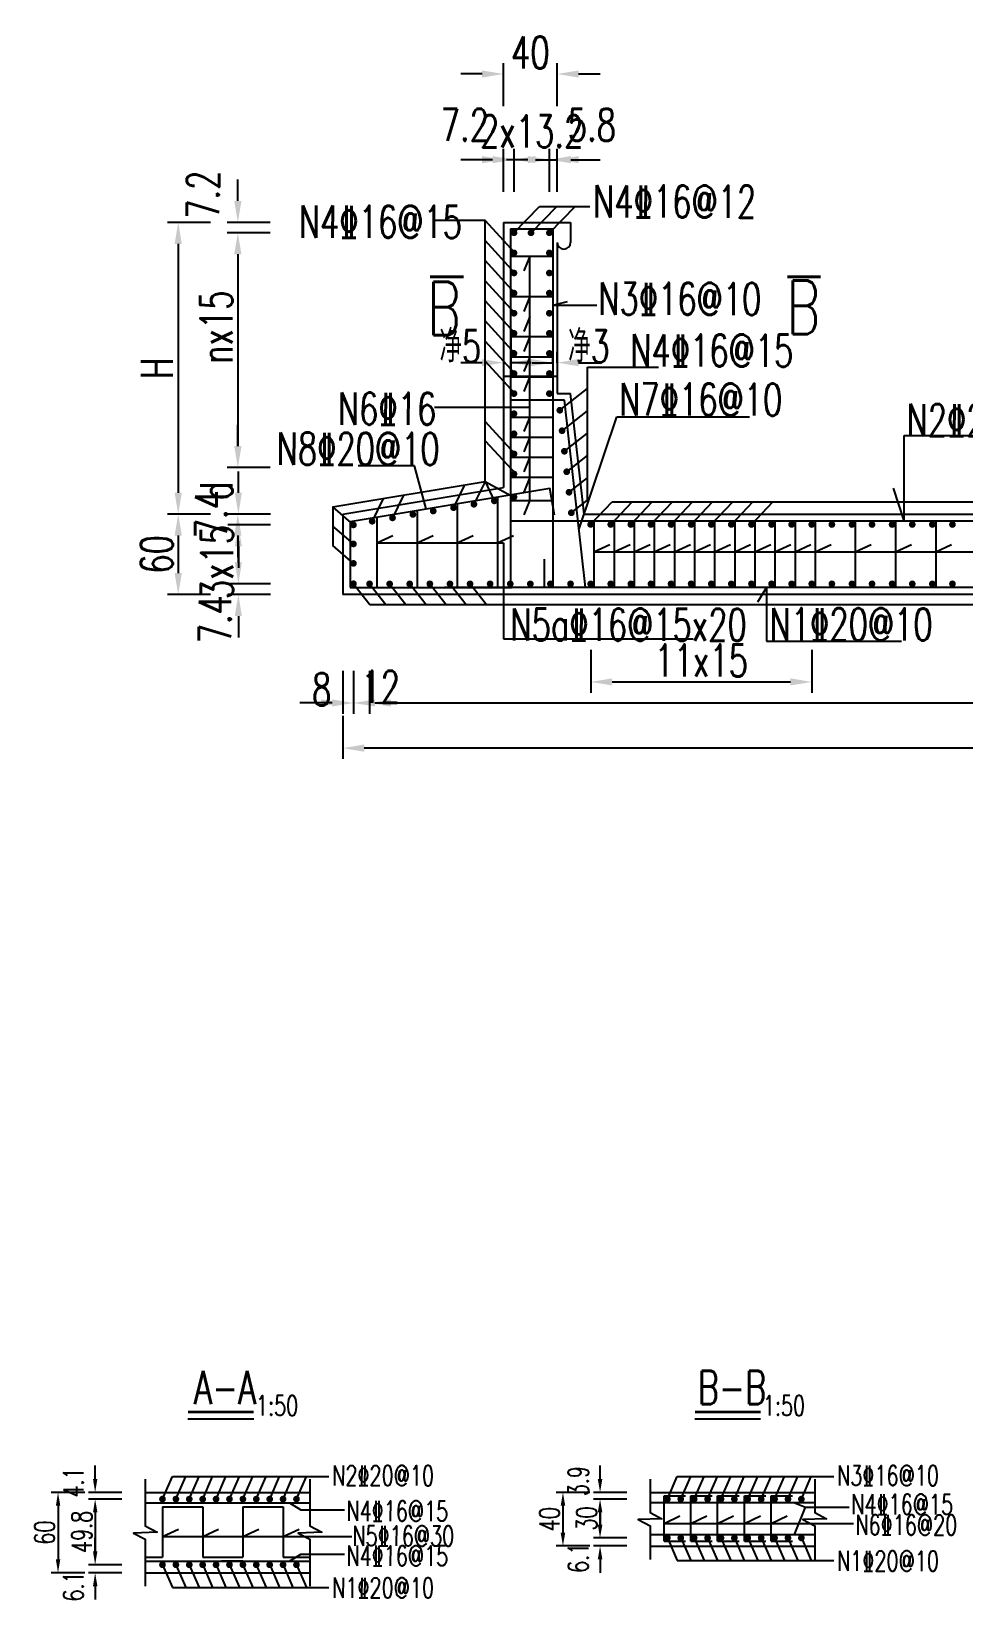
# Model space of a CAD drawing. Header units: millimetres. Extents: x -24222 to 32035, y -74604 to 14337.
# Drawn here: x -284 to 410, y -5755 to -4580 of the extents above; entities that cross this region are included whole.
import ezdxf
from ezdxf.enums import TextEntityAlignment as Align

# ---------------------------------------------------------------- set-up
doc = ezdxf.new("R2010")
doc.units = ezdxf.units.MM
doc.header["$LTSCALE"] = 0.25
doc.header["$MEASUREMENT"] = 0
for name, color, linetype in [('文字', 7, 'Continuous'), ('标注', 7, 'Continuous'), ('次轮廓线', 7, 'Continuous'), ('钢筋', 1, 'Continuous')]:
    doc.layers.add(name, color=color, linetype=linetype)
doc.styles.get("Standard").update_dxf_attribs({"font": 'simplex1.shx', "width": 0.7, "bigfont": 'hztxt.shx'})
doc.dimstyles.new('50', dxfattribs={"dimscale": 5, "dimtxt": 3, "dimasz": 2, "dimexe": 1, "dimexo": 1, "dimgap": 0.5, "dimtad": 1, "dimdec": 1, "dimdsep": 46, "dimtxsty": 'Standard', "dimcen": 0.5, "dimadec": 0, "dimazin": 0, "dimtfac": 1, "dimtdec": 1, "dimtofl": 0, "dimtmove": 2, "dimatfit": 3, "dimfxl": 0, "dimtolj": 1, "dimtzin": 0, "dimarcsym": 0})
doc.dimstyles.new('80', dxfattribs={"dimscale": 8, "dimtxt": 3, "dimasz": 2, "dimexe": 1, "dimexo": 1, "dimgap": 0.5, "dimtad": 1, "dimdec": 1, "dimdsep": 46, "dimtxsty": 'Standard', "dimcen": 0.5, "dimadec": 0, "dimazin": 0, "dimtfac": 1, "dimtdec": 1, "dimtofl": 0, "dimtmove": 2, "dimatfit": 3, "dimfxl": 0, "dimtolj": 1, "dimtzin": 0, "dimarcsym": 0})

# ---------------------------------------------------------------- blocks, each defined once
blk = doc.blocks.new('点筋')
at = {"layer": '钢筋', "const_width": 2.5}
blk.add_lwpolyline([(-1.25, 0, 1), (1.25, 0, 1)], format="xyb", close=True, dxfattribs=at)
blk = doc.blocks.new('*D193')
at = {"layer": 'Defpoints', "color": 0}
for p in [(-199.5, -5670.1), (-236.9, -5675.1), (-186.6, -5675.1)]:
    blk.add_point(p, dxfattribs=at)
at = {"layer": '标注', "color": 0, "lineweight": -2}
for p, q in [((-236.9, -5660.1), (-236.9, -5650.1)), ((-216.9, -5670.1), (-241.9, -5670.1)), ((-216.9, -5675.1), (-241.9, -5675.1)), ((-236.9, -5685.1), (-236.9, -5695.1))]:
    blk.add_line(p, q, dxfattribs=at)
at = {"layer": '标注', "color": 0}
for points in [[(-238.5, -5660.1), (-235.2, -5660.1), (-236.9, -5670.1)], [(-238.5, -5685.1), (-235.2, -5685.1), (-236.9, -5675.1)]]:
    blk.add_solid(points, dxfattribs=at)
at = {"layer": '标注', "color": 0, "insert": (-253.1, -5662.6), "char_height": 15, "attachment_point": 5, "rotation": 90}
blk.add_mtext('\\A1;4.1', dxfattribs=at)
blk = doc.blocks.new('*D194')
at = {"layer": 'Defpoints', "color": 0}
for p in [(-186.6, -5675.1), (-236.9, -5724.1), (-186.6, -5724.1)]:
    blk.add_point(p, dxfattribs=at)
at = {"layer": '标注', "color": 0, "lineweight": -2}
for p, q in [((-216.9, -5675.1), (-241.9, -5675.1)), ((-236.9, -5685.1), (-236.9, -5714.1)), ((-216.9, -5724.1), (-241.9, -5724.1))]:
    blk.add_line(p, q, dxfattribs=at)
at = {"layer": '标注', "color": 0}
for points in [[(-238.5, -5685.1), (-235.2, -5685.1), (-236.9, -5675.1)], [(-238.5, -5714.1), (-235.2, -5714.1), (-236.9, -5724.1)]]:
    blk.add_solid(points, dxfattribs=at)
at = {"layer": '标注', "color": 0, "insert": (-246.9, -5699.6), "char_height": 15, "attachment_point": 5, "rotation": 90}
blk.add_mtext('\\A1;49.8', dxfattribs=at)
blk = doc.blocks.new('*D195')
at = {"layer": 'Defpoints', "color": 0}
for p in [(-236.9, -5730.1), (-186.6, -5724.1), (-186.6, -5730.1)]:
    blk.add_point(p, dxfattribs=at)
at = {"layer": '标注', "color": 0, "lineweight": -2}
for p, q in [((-236.9, -5714.1), (-236.9, -5704.1)), ((-216.9, -5724.1), (-241.9, -5724.1)), ((-216.9, -5730.1), (-241.9, -5730.1)), ((-236.9, -5740.1), (-236.9, -5750.1))]:
    blk.add_line(p, q, dxfattribs=at)
at = {"layer": '标注', "color": 0}
for points in [[(-238.5, -5714.1), (-235.2, -5714.1), (-236.9, -5724.1)], [(-238.5, -5740.1), (-235.2, -5740.1), (-236.9, -5730.1)]]:
    blk.add_solid(points, dxfattribs=at)
at = {"layer": '标注', "color": 0, "insert": (-253.1, -5740.3), "char_height": 15, "attachment_point": 5, "rotation": 90}
blk.add_mtext('\\A1;6.1', dxfattribs=at)
blk = doc.blocks.new('*D196')
at = {"layer": 'Defpoints', "color": 0}
for p in [(-199.5, -5670.1), (-264.6, -5730.1), (-199.5, -5730.1)]:
    blk.add_point(p, dxfattribs=at)
at = {"layer": '标注', "color": 0, "lineweight": -2}
for p, q in [((-244.6, -5670.1), (-269.6, -5670.1)), ((-264.6, -5680.1), (-264.6, -5720.1)), ((-244.6, -5730.1), (-269.6, -5730.1))]:
    blk.add_line(p, q, dxfattribs=at)
at = {"layer": '标注', "color": 0}
for points in [[(-266.2, -5680.1), (-262.9, -5680.1), (-264.6, -5670.1)], [(-266.2, -5720.1), (-262.9, -5720.1), (-264.6, -5730.1)]]:
    blk.add_solid(points, dxfattribs=at)
at = {"layer": '标注', "color": 0, "insert": (-274.6, -5700.1), "char_height": 15, "attachment_point": 5, "rotation": 90}
blk.add_mtext('\\A1;60', dxfattribs=at)
blk = doc.blocks.new('*D197')
at = {"layer": 'Defpoints', "color": 0}
for p in [(177.3, -5670.1), (139.9, -5675.1), (190.1, -5675.1)]:
    blk.add_point(p, dxfattribs=at)
at = {"layer": '标注', "color": 0, "lineweight": -2}
for p, q in [((139.9, -5660.1), (139.9, -5650.1)), ((159.9, -5670.1), (134.9, -5670.1)), ((159.9, -5675.1), (134.9, -5675.1)), ((139.9, -5685.1), (139.9, -5695.1))]:
    blk.add_line(p, q, dxfattribs=at)
at = {"layer": '标注', "color": 0}
for points in [[(138.2, -5660.1), (141.6, -5660.1), (139.9, -5670.1)], [(138.2, -5685.1), (141.6, -5685.1), (139.9, -5675.1)]]:
    blk.add_solid(points, dxfattribs=at)
at = {"layer": '标注', "color": 0, "insert": (123.7, -5661.7), "char_height": 15, "attachment_point": 5, "rotation": 90}
blk.add_mtext('\\A1;3.9', dxfattribs=at)
blk = doc.blocks.new('*D198')
at = {"layer": 'Defpoints', "color": 0}
for p in [(190.1, -5675.1), (139.9, -5704.1), (190.1, -5704.1)]:
    blk.add_point(p, dxfattribs=at)
at = {"layer": '标注', "color": 0, "lineweight": -2}
for p, q in [((159.9, -5675.1), (134.9, -5675.1)), ((139.9, -5685.1), (139.9, -5694.1)), ((159.9, -5704.1), (134.9, -5704.1))]:
    blk.add_line(p, q, dxfattribs=at)
at = {"layer": '标注', "color": 0}
for points in [[(138.2, -5685.1), (141.6, -5685.1), (139.9, -5675.1)], [(138.2, -5694.1), (141.6, -5694.1), (139.9, -5704.1)]]:
    blk.add_solid(points, dxfattribs=at)
at = {"layer": '标注', "color": 0, "insert": (129.9, -5689.6), "char_height": 15, "attachment_point": 5, "rotation": 90}
blk.add_mtext('\\A1;30', dxfattribs=at)
blk = doc.blocks.new('*D199')
at = {"layer": 'Defpoints', "color": 0}
for p in [(190.1, -5704.1), (139.9, -5710.1), (190.1, -5710.1)]:
    blk.add_point(p, dxfattribs=at)
at = {"layer": '标注', "color": 0, "lineweight": -2}
for p, q in [((139.9, -5694.1), (139.9, -5684.1)), ((159.9, -5704.1), (134.9, -5704.1)), ((159.9, -5710.1), (134.9, -5710.1)), ((139.9, -5720.1), (139.9, -5730.1))]:
    blk.add_line(p, q, dxfattribs=at)
at = {"layer": '标注', "color": 0}
for points in [[(138.2, -5694.1), (141.6, -5694.1), (139.9, -5704.1)], [(138.2, -5720.1), (141.6, -5720.1), (139.9, -5710.1)]]:
    blk.add_solid(points, dxfattribs=at)
at = {"layer": '标注', "color": 0, "insert": (123.7, -5718.9), "char_height": 15, "attachment_point": 5, "rotation": 90}
blk.add_mtext('\\A1;6.1', dxfattribs=at)
blk = doc.blocks.new('*D200')
at = {"layer": 'Defpoints', "color": 0}
for p in [(177.3, -5670.1), (112.2, -5710.1), (177.3, -5710.1)]:
    blk.add_point(p, dxfattribs=at)
at = {"layer": '标注', "color": 0, "lineweight": -2}
for p, q in [((132.2, -5670.1), (107.2, -5670.1)), ((112.2, -5680.1), (112.2, -5700.1)), ((132.2, -5710.1), (107.2, -5710.1))]:
    blk.add_line(p, q, dxfattribs=at)
at = {"layer": '标注', "color": 0}
for points in [[(110.5, -5680.1), (113.9, -5680.1), (112.2, -5670.1)], [(110.5, -5700.1), (113.9, -5700.1), (112.2, -5710.1)]]:
    blk.add_solid(points, dxfattribs=at)
at = {"layer": '标注', "color": 0, "insert": (102.2, -5690.1), "char_height": 15, "attachment_point": 5, "rotation": 90}
blk.add_mtext('\\A1;40', dxfattribs=at)
blk = doc.blocks.new('*D201')
at = {"layer": 'Defpoints', "color": 0}
for p in [(-32.1, -4992), (1482.9, -4992), (1482.9, -5080.9)]:
    blk.add_point(p, dxfattribs=at)
at = {"layer": '标注', "color": 0, "lineweight": -2}
for p, q in [((-32.1, -5056.9), (-32.1, -5088.9)), ((1482.9, -5056.9), (1482.9, -5088.9)), ((-16.1, -5080.9), (1466.9, -5080.9))]:
    blk.add_line(p, q, dxfattribs=at)
at = {"layer": '标注', "color": 0}
for points in [[(-16.1, -5078.2), (-16.1, -5083.5), (-32.1, -5080.9)], [(1466.9, -5078.2), (1466.9, -5083.5), (1482.9, -5080.9)]]:
    blk.add_solid(points, dxfattribs=at)
at = {"layer": '标注', "color": 0, "insert": (725.4, -5064.9), "char_height": 24, "attachment_point": 5}
blk.add_mtext('\\A1;101x15', dxfattribs=at)
blk = doc.blocks.new('*D202')
at = {"layer": 'Defpoints', "color": 0}
for p in [(-52.1, -4940), (-130, -4948), (-44.1, -4948)]:
    blk.add_point(p, dxfattribs=at)
at = {"layer": '标注', "color": 0, "lineweight": -2}
for p, q in [((-130, -4924), (-130, -4908)), ((-106, -4940), (-138, -4940)), ((-106, -4948), (-138, -4948)), ((-130, -4964), (-130, -4980))]:
    blk.add_line(p, q, dxfattribs=at)
at = {"layer": '标注', "color": 0}
for points in [[(-132.7, -4924), (-127.4, -4924), (-130, -4940)], [(-132.7, -4964), (-127.4, -4964), (-130, -4948)]]:
    blk.add_solid(points, dxfattribs=at)
at = {"layer": '标注', "color": 0, "insert": (-150.3, -4940), "char_height": 24, "attachment_point": 5, "rotation": 90}
blk.add_mtext('\\A1;7.4', dxfattribs=at)
blk = doc.blocks.new('*D203')
at = {"layer": 'Defpoints', "color": 0}
for p in [(-44.1, -4992), (-130, -5000), (-44.1, -5000)]:
    blk.add_point(p, dxfattribs=at)
at = {"layer": '标注', "color": 0, "lineweight": -2}
for p, q in [((-130, -4976), (-130, -4960)), ((-106, -4992), (-138, -4992)), ((-106, -5000), (-138, -5000)), ((-130, -5016), (-130, -5032))]:
    blk.add_line(p, q, dxfattribs=at)
at = {"layer": '标注', "color": 0}
for points in [[(-132.7, -4976), (-127.4, -4976), (-130, -4992)], [(-132.7, -5016), (-127.4, -5016), (-130, -5000)]]:
    blk.add_solid(points, dxfattribs=at)
at = {"layer": '标注', "color": 0, "insert": (-147.5, -5018.4), "char_height": 24, "attachment_point": 5, "rotation": 90}
blk.add_mtext('\\A1;7.4', dxfattribs=at)
blk = doc.blocks.new('*D204')
at = {"layer": 'Defpoints', "color": 0}
for p in [(-52.1, -4940), (-174.9, -5000), (-52.1, -5000)]:
    blk.add_point(p, dxfattribs=at)
at = {"layer": '标注', "color": 0, "lineweight": -2}
for p, q in [((-150.9, -4940), (-182.9, -4940)), ((-174.9, -4956), (-174.9, -4984)), ((-150.9, -5000), (-182.9, -5000))]:
    blk.add_line(p, q, dxfattribs=at)
at = {"layer": '标注', "color": 0}
for points in [[(-177.6, -4956), (-172.2, -4956), (-174.9, -4940)], [(-177.6, -4984), (-172.2, -4984), (-174.9, -5000)]]:
    blk.add_solid(points, dxfattribs=at)
at = {"layer": '标注', "color": 0, "insert": (-190.9, -4970), "char_height": 24, "attachment_point": 5, "rotation": 90}
blk.add_mtext('\\A1;60', dxfattribs=at)
blk = doc.blocks.new('*D205')
at = {"layer": 'Defpoints', "color": 0}
for p in [(-52.1, -4992), (-44.1, -4992), (-52.1, -5080.9)]:
    blk.add_point(p, dxfattribs=at)
at = {"layer": '标注', "color": 0, "lineweight": -2}
for p, q in [((-52.1, -5056.9), (-52.1, -5088.9)), ((-44.1, -5056.9), (-44.1, -5088.9)), ((-68.1, -5080.9), (-84.1, -5080.9)), ((-28.1, -5080.9), (-12.1, -5080.9))]:
    blk.add_line(p, q, dxfattribs=at)
at = {"layer": '标注', "color": 0}
for points in [[(-68.1, -5078.2), (-68.1, -5083.5), (-52.1, -5080.9)], [(-28.1, -5078.2), (-28.1, -5083.5), (-44.1, -5080.9)]]:
    blk.add_solid(points, dxfattribs=at)
at = {"layer": '标注', "color": 0, "insert": (-67.8, -5070.7), "char_height": 24, "attachment_point": 5}
blk.add_mtext('\\A1;8', dxfattribs=at)
blk = doc.blocks.new('*D206')
at = {"layer": 'Defpoints', "color": 0}
for p in [(-44.1, -4992), (-32.1, -4992), (-32.1, -5080.9)]:
    blk.add_point(p, dxfattribs=at)
at = {"layer": '标注', "color": 0, "lineweight": -2}
for p, q in [((-44.1, -5056.9), (-44.1, -5088.9)), ((-32.1, -5056.9), (-32.1, -5088.9)), ((-60.1, -5080.9), (-76.1, -5080.9)), ((-16.1, -5080.9), (-0.1, -5080.9))]:
    blk.add_line(p, q, dxfattribs=at)
at = {"layer": '标注', "color": 0}
for points in [[(-60.1, -5078.2), (-60.1, -5083.5), (-44.1, -5080.9)], [(-16.1, -5078.2), (-16.1, -5083.5), (-32.1, -5080.9)]]:
    blk.add_solid(points, dxfattribs=at)
at = {"layer": '标注', "color": 0, "insert": (-23.8, -5068.8), "char_height": 24, "attachment_point": 5}
blk.add_mtext('\\A1;12', dxfattribs=at)
blk = doc.blocks.new('*D207')
at = {"layer": 'Defpoints', "color": 0}
for p in [(-52.1, -4992), (1482.9, -4992), (-52.1, -5114.6)]:
    blk.add_point(p, dxfattribs=at)
at = {"layer": '标注', "color": 0, "lineweight": -2}
for p, q in [((-52.1, -5090.6), (-52.1, -5122.6)), ((1482.9, -5090.6), (1482.9, -5122.6)), ((1466.9, -5114.6), (-36.1, -5114.6))]:
    blk.add_line(p, q, dxfattribs=at)
at = {"layer": '标注', "color": 0}
for points in [[(-36.1, -5111.9), (-36.1, -5117.3), (-52.1, -5114.6)], [(1466.9, -5111.9), (1466.9, -5117.3), (1482.9, -5114.6)]]:
    blk.add_solid(points, dxfattribs=at)
at = {"layer": '标注', "color": 0, "insert": (715.4, -5098.6), "char_height": 24, "attachment_point": 5}
blk.add_mtext('\\A1;1535', dxfattribs=at)
blk = doc.blocks.new('*D211')
at = {"layer": 'Defpoints', "color": 0}
for p in [(75.7, -4730), (-130.4, -4905.2), (75.7, -4905.2)]:
    blk.add_point(p, dxfattribs=at)
at = {"layer": '标注', "color": 0, "lineweight": -2}
for p, q in [((-106.4, -4730), (-138.4, -4730)), ((-130.4, -4746), (-130.4, -4889.2)), ((-106.4, -4905.2), (-138.4, -4905.2))]:
    blk.add_line(p, q, dxfattribs=at)
at = {"layer": '标注', "color": 0}
for points in [[(-133.1, -4746), (-127.7, -4746), (-130.4, -4730)], [(-133.1, -4889.2), (-127.7, -4889.2), (-130.4, -4905.2)]]:
    blk.add_solid(points, dxfattribs=at)
at = {"layer": '标注', "color": 0, "insert": (-146.4, -4800.4), "char_height": 24, "attachment_point": 5, "rotation": 90}
blk.add_mtext('\\A1;nx15', dxfattribs=at)
blk = doc.blocks.new('*D212')
at = {"layer": 'Defpoints', "color": 0}
for p in [(67.9, -4611.4), (107.9, -4722.2), (67.9, -4737.2)]:
    blk.add_point(p, dxfattribs=at)
at = {"layer": '标注', "color": 0, "lineweight": -2}
for p, q in [((67.9, -4635.4), (67.9, -4603.4)), ((107.9, -4635.4), (107.9, -4603.4)), ((51.9, -4611.4), (35.9, -4611.4)), ((123.9, -4611.4), (139.9, -4611.4))]:
    blk.add_line(p, q, dxfattribs=at)
at = {"layer": '标注', "color": 0}
for points in [[(51.9, -4608.8), (51.9, -4614.1), (67.9, -4611.4)], [(123.9, -4608.8), (123.9, -4614.1), (107.9, -4611.4)]]:
    blk.add_solid(points, dxfattribs=at)
at = {"layer": '标注', "color": 0, "insert": (87.9, -4595.4), "char_height": 24, "attachment_point": 5}
blk.add_mtext('\\A1;40', dxfattribs=at)
blk = doc.blocks.new('*D213')
at = {"layer": 'Defpoints', "color": 0}
for p in [(-44.1, -4948), (-130, -4992), (-44.1, -4992)]:
    blk.add_point(p, dxfattribs=at)
at = {"layer": '标注', "color": 0, "lineweight": -2}
for p, q in [((-106, -4948), (-138, -4948)), ((-130, -4964), (-130, -4976)), ((-106, -4992), (-138, -4992))]:
    blk.add_line(p, q, dxfattribs=at)
at = {"layer": '标注', "color": 0}
for points in [[(-132.7, -4964), (-127.4, -4964), (-130, -4948)], [(-132.7, -4976), (-127.4, -4976), (-130, -4992)]]:
    blk.add_solid(points, dxfattribs=at)
at = {"layer": '标注', "color": 0, "insert": (-146, -4975.7), "char_height": 24, "attachment_point": 5, "rotation": 90}
blk.add_mtext('\\A1;3x15', dxfattribs=at)
blk = doc.blocks.new('*D224')
at = {"layer": 'Defpoints', "color": 0}
for p in [(75.7, -4675.4), (75.7, -4722), (67.9, -4739.2)]:
    blk.add_point(p, dxfattribs=at)
at = {"layer": '标注', "color": 0, "lineweight": -2}
for p, q in [((51.9, -4675.4), (35.9, -4675.4)), ((67.9, -4699.4), (67.9, -4667.4)), ((75.7, -4699.4), (75.7, -4667.4)), ((91.7, -4675.4), (107.7, -4675.4))]:
    blk.add_line(p, q, dxfattribs=at)
at = {"layer": '标注', "color": 0}
for points in [[(51.9, -4672.7), (51.9, -4678), (67.9, -4675.4)], [(91.7, -4672.7), (91.7, -4678), (75.7, -4675.4)]]:
    blk.add_solid(points, dxfattribs=at)
at = {"layer": '标注', "color": 0, "insert": (39, -4649.4), "char_height": 24, "attachment_point": 5}
blk.add_mtext('\\A1;7.2', dxfattribs=at)
blk = doc.blocks.new('*D225')
at = {"layer": 'Defpoints', "color": 0}
for p in [(107.9, -4675.4), (102.1, -4730), (107.9, -4737.2)]:
    blk.add_point(p, dxfattribs=at)
at = {"layer": '标注', "color": 0, "lineweight": -2}
for p, q in [((86.1, -4675.4), (70.1, -4675.4)), ((102.1, -4699.4), (102.1, -4667.4)), ((107.9, -4699.4), (107.9, -4667.4)), ((123.9, -4675.4), (139.9, -4675.4))]:
    blk.add_line(p, q, dxfattribs=at)
at = {"layer": '标注', "color": 0}
for points in [[(86.1, -4672.7), (86.1, -4678), (102.1, -4675.4)], [(123.9, -4672.7), (123.9, -4678), (107.9, -4675.4)]]:
    blk.add_solid(points, dxfattribs=at)
at = {"layer": '标注', "color": 0, "insert": (133.8, -4649.4), "char_height": 24, "attachment_point": 5}
blk.add_mtext('\\A1;5.8', dxfattribs=at)
blk = doc.blocks.new('*D226')
at = {"layer": 'Defpoints', "color": 0}
for p in [(102.1, -4675.4), (75.7, -4730), (102.1, -4730)]:
    blk.add_point(p, dxfattribs=at)
at = {"layer": '标注', "color": 0, "lineweight": -2}
for p, q in [((59.7, -4675.4), (43.7, -4675.4)), ((75.7, -4699.4), (75.7, -4667.4)), ((102.1, -4699.4), (102.1, -4667.4)), ((118.1, -4675.4), (134.1, -4675.4))]:
    blk.add_line(p, q, dxfattribs=at)
at = {"layer": '标注', "color": 0}
for points in [[(59.7, -4672.7), (59.7, -4678), (75.7, -4675.4)], [(118.1, -4672.7), (118.1, -4678), (102.1, -4675.4)]]:
    blk.add_solid(points, dxfattribs=at)
at = {"layer": '标注', "color": 0, "insert": (88.9, -4654.2), "char_height": 24, "attachment_point": 5}
blk.add_mtext('\\A1;2x13.2', dxfattribs=at)
blk = doc.blocks.new('*D232')
at = {"layer": 'Defpoints', "color": 0}
for p in [(67.9, -4722.2), (-174.9, -4940), (-52.1, -4940)]:
    blk.add_point(p, dxfattribs=at)
at = {"layer": '标注', "color": 0, "lineweight": -2}
for p, q in [((-150.9, -4722.2), (-182.9, -4722.2)), ((-174.9, -4738.2), (-174.9, -4924)), ((-150.9, -4940), (-182.9, -4940))]:
    blk.add_line(p, q, dxfattribs=at)
at = {"layer": '标注', "color": 0}
for points in [[(-177.6, -4738.2), (-172.2, -4738.2), (-174.9, -4722.2)], [(-177.6, -4924), (-172.2, -4924), (-174.9, -4940)]]:
    blk.add_solid(points, dxfattribs=at)
at = {"layer": '标注', "color": 0, "insert": (-190.9, -4831.1), "char_height": 24, "attachment_point": 5, "rotation": 90}
blk.add_mtext('\\A1;H', dxfattribs=at)
blk = doc.blocks.new('*D254')
at = {"layer": 'Defpoints', "color": 0}
for p in [(67.9, -4732), (73.2, -4736.8), (67.9, -4826.9)]:
    blk.add_point(p, dxfattribs=at)
at = {"layer": '标注', "color": 0, "lineweight": -2}
for p, q in [((67.9, -4802.9), (67.9, -4834.9)), ((73.2, -4802.9), (73.2, -4834.9)), ((51.9, -4826.9), (35.9, -4826.9)), ((89.2, -4826.9), (105.2, -4826.9))]:
    blk.add_line(p, q, dxfattribs=at)
at = {"layer": '标注', "color": 0}
for points in [[(51.9, -4824.2), (51.9, -4829.5), (67.9, -4826.9)], [(89.2, -4824.2), (89.2, -4829.5), (73.2, -4826.9)]]:
    blk.add_solid(points, dxfattribs=at)
at = {"layer": '标注', "color": 0, "insert": (35.6, -4814.6), "char_height": 24, "attachment_point": 5}
blk.add_mtext('\\A1;净5', dxfattribs=at)
blk = doc.blocks.new('*D255')
at = {"layer": 'Defpoints', "color": 0}
for p in [(104.6, -4826.9), (107.9, -4826.9), (107.9, -4826.9)]:
    blk.add_point(p, dxfattribs=at)
at = {"layer": '标注', "color": 0, "lineweight": -2}
for p, q in [((88.6, -4826.9), (72.6, -4826.9)), ((104.6, -4826.9), (104.6, -4818.9)), ((107.9, -4826.9), (107.9, -4818.9)), ((123.9, -4826.9), (139.9, -4826.9))]:
    blk.add_line(p, q, dxfattribs=at)
at = {"layer": '标注', "color": 0}
for points in [[(88.6, -4824.2), (88.6, -4829.5), (104.6, -4826.9)], [(123.9, -4824.2), (123.9, -4829.5), (107.9, -4826.9)]]:
    blk.add_solid(points, dxfattribs=at)
at = {"layer": '标注', "color": 0, "insert": (131.6, -4814.7), "char_height": 24, "attachment_point": 5}
blk.add_mtext('\\A1;净3', dxfattribs=at)
blk = doc.blocks.new('*D259')
at = {"layer": 'Defpoints', "color": 0}
for p in [(132.9, -4992), (297.9, -4992), (297.9, -5065.2)]:
    blk.add_point(p, dxfattribs=at)
at = {"layer": '标注', "color": 0, "lineweight": -2}
for p, q in [((132.9, -5041.2), (132.9, -5073.2)), ((297.9, -5041.2), (297.9, -5073.2)), ((148.9, -5065.2), (281.9, -5065.2))]:
    blk.add_line(p, q, dxfattribs=at)
at = {"layer": '标注', "color": 0}
for points in [[(148.9, -5062.5), (148.9, -5067.8), (132.9, -5065.2)], [(281.9, -5062.5), (281.9, -5067.8), (297.9, -5065.2)]]:
    blk.add_solid(points, dxfattribs=at)
at = {"layer": '标注', "color": 0, "insert": (215.4, -5049.2), "char_height": 24, "attachment_point": 5}
blk.add_mtext('\\A1;11x15', dxfattribs=at)
blk = doc.blocks.new('*D261')
at = {"layer": 'Defpoints', "color": 0}
for p in [(-130.4, -4722.2), (75.7, -4722.2), (75.7, -4730)]:
    blk.add_point(p, dxfattribs=at)
at = {"layer": '标注', "color": 0, "lineweight": -2}
for p, q in [((-130.4, -4706.2), (-130.4, -4690.2)), ((-106.4, -4722.2), (-138.4, -4722.2)), ((-106.4, -4730), (-138.4, -4730)), ((-130.4, -4746), (-130.4, -4762))]:
    blk.add_line(p, q, dxfattribs=at)
at = {"layer": '标注', "color": 0}
for points in [[(-133.1, -4706.2), (-127.7, -4706.2), (-130.4, -4722.2)], [(-133.1, -4746), (-127.7, -4746), (-130.4, -4730)]]:
    blk.add_solid(points, dxfattribs=at)
at = {"layer": '标注', "color": 0, "insert": (-156.4, -4701.5), "char_height": 24, "attachment_point": 5, "rotation": 90}
blk.add_mtext('\\A1;7.2', dxfattribs=at)
blk = doc.blocks.new('*D262')
at = {"layer": 'Defpoints', "color": 0}
for p in [(-130.4, -4905.2), (-130, -4905.2), (-130, -4940)]:
    blk.add_point(p, dxfattribs=at)
at = {"layer": '标注', "color": 0, "lineweight": -2}
for p, q in [((-130.4, -4889.2), (-130.4, -4873.2)), ((-130.4, -4905.2), (-138.4, -4905.2)), ((-130.4, -4940), (-138.4, -4940)), ((-130.4, -4956), (-130.4, -4972))]:
    blk.add_line(p, q, dxfattribs=at)
at = {"layer": '标注', "color": 0}
for points in [[(-133.1, -4889.2), (-127.7, -4889.2), (-130.4, -4905.2)], [(-133.1, -4956), (-127.7, -4956), (-130.4, -4940)]]:
    blk.add_solid(points, dxfattribs=at)
at = {"layer": '标注', "color": 0, "insert": (-146.4, -4922.6), "char_height": 24, "attachment_point": 5, "rotation": 90}
blk.add_mtext('\\A1;d', dxfattribs=at)

msp = doc.modelspace()

# ---------------------------------------------------------------- linework, layer by layer
at = {"layer": '文字'}
for p, q in [((-167.61, -5615.096), (-118.518, -5615.096)), ((210.621, -5615.096), (259.713, -5615.096))]:
    msp.add_line(p, q, dxfattribs=at)
at = {"layer": '文字', "const_width": 2}
for points in [[(38.04, -4762.821), (13.04, -4762.821)], [(304.589, -4762.821), (279.589, -4762.821)], [(-167.61, -5610.096), (-118.518, -5610.096)], [(210.621, -5610.096), (259.713, -5610.096)]]:
    msp.add_lwpolyline(points, dxfattribs=at)
at = {"layer": '标注'}
for p, q in [((75.668, -4729.97), (94.813, -4710.445)), ((88.368, -4729.97), (107.513, -4710.445)), ((94.813, -4710.445), (132.238, -4710.445)), ((102.068, -4729.97), (121.213, -4710.445)), ((54.036, -4720.721), (16.837, -4720.721)), ((54.036, -4915.657), (54.036, -4720.721)), ((76.368, -4744.97), (54.036, -4720.721)), ((76.368, -4759.97), (54.036, -4735.721)), ((76.368, -4774.97), (54.036, -4750.721)), ((87.578, -4747.31), (83.062, -4758.428)), ((87.435, -4929.67), (87.514, -4747.47)), ((76.368, -4789.97), (54.036, -4765.721)), ((76.368, -4804.97), (54.036, -4780.721)), ((87.578, -4777.47), (83.062, -4788.588)), ((104.568, -4784.075), (115.718, -4781.284)), ((87.578, -4792.47), (83.062, -4803.588)), ((104.568, -4784.075), (137.391, -4784.075)), ((76.368, -4819.97), (54.036, -4795.721)), ((76.368, -4834.97), (54.036, -4810.721)), ((87.578, -4807.47), (83.062, -4818.588)), ((76.368, -4849.97), (54.036, -4825.721)), ((87.578, -4822.47), (83.062, -4833.588)), ((67.868, -4837.04), (107.868, -4837.04)), ((87.578, -4837.233), (83.062, -4848.35)), ((130.429, -4929.425), (130.429, -4830.257)), ((130.429, -4830.257), (183.431, -4830.257)), ((109.856, -4862.394), (130.429, -4846.096)), ((87.463, -4860.335), (16.223, -4860.335)), ((111.575, -4877.698), (130.429, -4862.762)), ((76.368, -4894.97), (54.036, -4870.721)), ((87.558, -4867.233), (83.043, -4878.35)), ((124.193, -4951.035), (152.374, -4867.268)), ((152.374, -4867.268), (251.429, -4867.268)), ((76.919, -4909.96), (54.587, -4885.711)), ((87.558, -4882.233), (83.043, -4893.35)), ((113.295, -4893.001), (130.429, -4879.428)), ((366.829, -4944.97), (366.829, -4881.289)), ((366.829, -4881.289), (465.532, -4881.289)), ((87.545, -4897.233), (83.03, -4908.35)), ((115.014, -4908.305), (130.429, -4896.094)), ((1.395, -4903.899), (-40.545, -4903.899)), ((10.231, -4935.959), (1.395, -4903.899)), ((-59.608, -4934.597), (54.036, -4915.657)), ((38.846, -4918.188), (30.587, -4935.112)), ((54.036, -4915.657), (45.778, -4932.58)), ((54.036, -4915.657), (60.968, -4930.049)), ((54.036, -4915.657), (75.668, -4927.17)), ((87.443, -4912.47), (82.927, -4923.588)), ((116.734, -4923.609), (130.429, -4912.759)), ((366.829, -4944.97), (358.947, -4920.442)), ((-59.608, -4934.297), (-59.607, -4963.341)), ((-21.916, -4928.315), (-30.175, -4945.239)), ((-6.725, -4925.784), (-14.984, -4942.707)), ((87.539, -4929.422), (83.023, -4940.54)), ((118.453, -4938.912), (130.429, -4929.425)), ((132.868, -4947.67), (148.882, -4930.845)), ((147.868, -4947.67), (163.882, -4930.845)), ((148.882, -4930.845), (1498.882, -4930.845)), ((162.868, -4947.67), (178.882, -4930.845)), ((177.868, -4947.67), (193.882, -4930.845)), ((192.868, -4947.67), (208.882, -4930.845)), ((207.868, -4947.67), (223.882, -4930.845)), ((222.868, -4947.67), (238.882, -4930.845)), ((237.868, -4947.67), (253.882, -4930.845)), ((252.868, -4947.67), (268.882, -4930.845)), ((-44.132, -4947.97), (-59.608, -4934.597)), ((-44.132, -4962.17), (-59.608, -4948.797)), ((-26.632, -4961.329), (-14.735, -4955.812)), ((3.368, -4961.329), (15.265, -4955.812)), ((33.368, -4961.329), (45.265, -4955.812)), ((63.368, -4961.329), (75.265, -4955.812)), ((-44.131, -4976.714), (-59.607, -4963.341)), ((-26.632, -4961.329), (67.926, -4961.349)), ((67.926, -4961.349), (67.926, -5032.895)), ((135.368, -4968.17), (147.265, -4962.654)), ((135.368, -4968.17), (1482.868, -4968.17)), ((150.368, -4968.17), (162.265, -4962.654)), ((165.368, -4968.17), (177.265, -4962.654)), ((180.368, -4968.17), (192.265, -4962.654)), ((195.368, -4968.17), (207.265, -4962.654)), ((210.368, -4968.17), (222.265, -4962.654)), ((225.368, -4968.17), (237.265, -4962.654)), ((240.368, -4968.17), (252.265, -4962.654)), ((255.368, -4968.17), (267.265, -4962.654)), ((270.368, -4968.17), (282.265, -4962.654)), ((285.368, -4968.17), (297.265, -4962.654)), ((300.368, -4968.17), (312.265, -4962.654)), ((330.368, -4968.17), (342.265, -4962.654)), ((360.368, -4968.17), (372.265, -4962.654)), ((390.368, -4968.17), (402.265, -4962.654)), ((-44.132, -4991.97), (-31.954, -5007.494)), ((-32.132, -4991.97), (-19.954, -5007.494)), ((-17.132, -4991.97), (-4.954, -5007.494)), ((-2.132, -4991.97), (10.046, -5007.494)), ((12.868, -4991.97), (25.046, -5007.494)), ((27.868, -4991.97), (40.046, -5007.494)), ((42.868, -4991.97), (55.046, -5007.494)), ((264.081, -4994.67), (257.336, -5005.754)), ((264.081, -4994.67), (264.081, -5034.851)), ((-31.954, -5007.494), (1495.046, -5007.494)), ((67.926, -5032.895), (209.472, -5032.895)), ((264.081, -5034.851), (364.859, -5034.851)), ((-186.648, -5675.109), (-179.254, -5658.19)), ((-179.254, -5658.19), (-62.417, -5658.19)), ((-176.648, -5675.109), (-169.254, -5658.19)), ((-166.648, -5675.109), (-159.254, -5658.19)), ((-156.648, -5675.109), (-149.254, -5658.19)), ((-146.648, -5675.109), (-139.254, -5658.19)), ((-136.648, -5675.109), (-129.254, -5658.19)), ((-126.648, -5675.109), (-119.254, -5658.19)), ((-116.648, -5675.109), (-109.254, -5658.19)), ((-106.648, -5675.109), (-99.254, -5658.19)), ((-96.648, -5675.109), (-89.254, -5658.19)), ((-86.648, -5675.109), (-79.254, -5658.19)), ((190.122, -5675.109), (197.516, -5658.19)), ((197.516, -5658.19), (314.352, -5658.19)), ((200.122, -5675.109), (207.516, -5658.19)), ((210.122, -5675.109), (217.516, -5658.19)), ((220.122, -5675.109), (227.516, -5658.19)), ((230.122, -5675.109), (237.516, -5658.19)), ((240.122, -5675.109), (247.516, -5658.19)), ((250.122, -5675.109), (257.516, -5658.19)), ((260.122, -5675.109), (267.516, -5658.19)), ((270.122, -5675.109), (277.516, -5658.19)), ((280.122, -5675.109), (287.516, -5658.19)), ((290.122, -5675.109), (297.516, -5658.19)), ((-199.491, -5670.109), (-76.648, -5670.109)), ((177.279, -5670.109), (300.122, -5670.109)), ((-91.849, -5677.809), (-83.51, -5683.101)), ((-83.51, -5683.101), (-50.909, -5683.101)), ((284.399, -5677.609), (293.26, -5681.004)), ((284.921, -5701.609), (293.26, -5681.004)), ((293.26, -5681.004), (325.861, -5681.004)), ((-186.648, -5703.094), (-174.751, -5697.577)), ((-156.648, -5703.094), (-144.751, -5697.577)), ((-126.648, -5703.094), (-114.751, -5697.577)), ((-96.648, -5703.094), (-84.751, -5697.577)), ((187.622, -5693.224), (199.519, -5687.708)), ((187.622, -5693.224), (328.914, -5693.224)), ((207.622, -5693.224), (219.519, -5687.708)), ((227.622, -5693.224), (239.519, -5687.708)), ((247.622, -5693.224), (259.519, -5687.708)), ((267.622, -5693.224), (279.519, -5687.708)), ((-186.648, -5703.094), (-45.356, -5703.094)), ((190.122, -5704.109), (197.516, -5721.027)), ((200.122, -5704.109), (207.516, -5721.027)), ((210.122, -5704.109), (217.516, -5721.027)), ((220.122, -5704.109), (227.516, -5721.027)), ((230.122, -5704.109), (237.516, -5721.027)), ((240.122, -5704.109), (247.516, -5721.027)), ((250.122, -5704.109), (257.516, -5721.027)), ((260.122, -5704.109), (267.516, -5721.027)), ((270.122, -5704.109), (277.516, -5721.027)), ((280.122, -5704.109), (287.516, -5721.027)), ((290.122, -5704.109), (297.516, -5721.027)), ((-91.849, -5721.409), (-83.51, -5716.117)), ((-83.51, -5716.117), (-50.909, -5716.117)), ((177.279, -5710.109), (300.122, -5710.109)), ((197.516, -5721.027), (314.352, -5721.027)), ((-199.491, -5730.109), (-76.648, -5730.109)), ((-186.648, -5724.109), (-179.254, -5741.027)), ((-176.648, -5724.109), (-169.254, -5741.027)), ((-166.648, -5724.109), (-159.254, -5741.027)), ((-156.648, -5724.109), (-149.254, -5741.027)), ((-146.648, -5724.109), (-139.254, -5741.027)), ((-136.648, -5724.109), (-129.254, -5741.027)), ((-126.648, -5724.109), (-119.254, -5741.027)), ((-116.648, -5724.109), (-109.254, -5741.027)), ((-106.648, -5724.109), (-99.254, -5741.027)), ((-96.648, -5724.109), (-89.254, -5741.027)), ((-86.648, -5724.109), (-79.254, -5741.027)), ((-179.254, -5741.027), (-62.417, -5741.027))]:
    msp.add_line(p, q, dxfattribs=at)
for points in [[(-199.491, -5660.109), (-199.491, -5695.109), (-190.662, -5699.804), (-208.321, -5700.414), (-199.491, -5705.109), (-199.491, -5740.109)], [(-76.648, -5660.109), (-76.648, -5695.109), (-67.818, -5699.804), (-85.477, -5700.414), (-76.648, -5705.109), (-76.648, -5740.109)], [(177.279, -5660.109), (177.279, -5685.109), (186.108, -5689.804), (168.449, -5690.414), (177.279, -5695.109), (177.279, -5720.109)], [(300.122, -5660.109), (300.122, -5685.109), (308.952, -5689.804), (291.293, -5690.414), (300.122, -5695.109), (300.122, -5720.109)]]:
    msp.add_lwpolyline(points, dxfattribs=at)
at = {"layer": '次轮廓线'}
for p, q in [((67.868, -4722.17), (107.868, -4722.17)), ((67.868, -4722.17), (67.868, -4919.97)), ((107.868, -4722.17), (117.868, -4722.17)), ((117.868, -4722.17), (117.868, -4737.17)), ((107.868, -4737.17), (107.868, -4849.97)), ((107.868, -4849.97), (117.868, -4849.97)), ((127.981, -4939.97), (117.868, -4849.97)), ((-52.132, -4939.97), (67.868, -4919.97)), ((-52.132, -4939.97), (-52.132, -4999.97)), ((127.981, -4939.97), (1482.868, -4939.97)), ((1482.868, -4999.97), (-52.132, -4999.97)), ((1469.868, -4999.97), (-52.132, -4999.97))]:
    msp.add_line(p, q, dxfattribs=at)
msp.add_arc((112.868, -4737.17), 5, 180, 0, dxfattribs=at)
at = {"layer": '钢筋'}
for p, q in [((73.168, -4726.97), (73.168, -4994.67)), ((73.168, -4726.97), (104.568, -4726.97)), ((104.568, -4726.97), (104.568, -4994.67)), ((73.168, -4747.47), (104.568, -4747.47)), ((73.168, -4777.47), (104.568, -4777.47)), ((73.168, -4807.47), (104.568, -4807.47)), ((73.168, -4822.47), (104.568, -4822.47)), ((73.168, -4837.47), (104.568, -4837.47)), ((113.399, -4854.97), (73.168, -4854.97)), ((129.095, -4994.67), (113.399, -4854.97)), ((73.168, -4867.47), (104.568, -4867.47)), ((73.168, -4882.47), (104.568, -4882.47)), ((73.168, -4897.47), (104.568, -4897.47)), ((-46.632, -4945.436), (102.458, -4920.588)), ((73.168, -4912.47), (104.568, -4912.47)), ((105.829, -4940.818), (102.458, -4920.588)), ((33.368, -4932.102), (33.368, -4994.67)), ((63.368, -4927.102), (63.368, -4994.67)), ((73.168, -4929.67), (104.568, -4929.67)), ((-46.632, -4945.436), (-46.632, -4994.67)), ((-26.632, -4942.102), (-26.632, -4994.67)), ((3.368, -4937.102), (3.368, -4994.67)), ((73.168, -4944.97), (1482.868, -4944.97)), ((135.368, -4944.97), (135.368, -4994.67)), ((150.368, -4944.97), (150.368, -4994.67)), ((165.368, -4944.97), (165.368, -4994.67)), ((180.368, -4944.97), (180.368, -4994.67)), ((195.368, -4944.97), (195.368, -4994.67)), ((210.368, -4944.97), (210.368, -4994.67)), ((225.368, -4944.97), (225.368, -4994.67)), ((240.368, -4944.97), (240.368, -4994.67)), ((255.368, -4944.97), (255.368, -4994.67)), ((270.368, -4944.97), (270.368, -4994.67)), ((285.368, -4944.97), (285.368, -4994.67)), ((300.368, -4944.97), (300.368, -4994.67)), ((330.368, -4944.97), (330.368, -4994.67)), ((360.368, -4944.97), (360.368, -4994.67)), ((390.368, -4944.97), (390.368, -4994.67)), ((98.368, -4994.67), (98.368, -4973.67)), ((-46.632, -4994.67), (73.868, -4994.67)), ((1482.868, -4994.67), (23.868, -4994.67)), ((187.622, -5706.609), (187.622, -5672.609)), ((187.622, -5672.609), (203.622, -5672.609)), ((207.622, -5706.609), (207.622, -5672.609)), ((207.622, -5672.609), (223.622, -5672.609)), ((227.622, -5706.609), (227.622, -5672.609)), ((227.622, -5672.609), (243.622, -5672.609)), ((247.622, -5706.609), (247.622, -5672.609)), ((247.622, -5672.609), (263.622, -5672.609)), ((267.622, -5706.609), (267.622, -5672.609)), ((267.622, -5672.609), (283.622, -5672.609)), ((-199.491, -5677.809), (-76.648, -5677.809)), ((-186.648, -5677.809), (-156.648, -5677.809)), ((-186.648, -5680.809), (-186.648, -5718.409)), ((-186.648, -5680.809), (-156.648, -5680.809)), ((-156.648, -5680.809), (-156.648, -5718.409)), ((-126.648, -5677.809), (-96.648, -5677.809)), ((-126.648, -5680.809), (-126.648, -5718.409)), ((-126.648, -5680.809), (-96.648, -5680.809)), ((-96.648, -5680.809), (-96.648, -5718.409)), ((177.279, -5677.609), (300.122, -5677.609)), ((177.279, -5701.609), (300.122, -5701.609)), ((187.622, -5706.609), (203.622, -5706.609)), ((207.622, -5706.609), (223.622, -5706.609)), ((227.622, -5706.609), (243.622, -5706.609)), ((247.622, -5706.609), (263.622, -5706.609)), ((267.622, -5706.609), (283.622, -5706.609)), ((-199.491, -5718.409), (-186.648, -5718.409)), ((-199.491, -5721.409), (-76.648, -5721.409)), ((-156.648, -5718.409), (-141.648, -5718.409)), ((-156.648, -5721.409), (-140.648, -5721.409)), ((-126.648, -5721.409), (-142.648, -5721.409)), ((-141.648, -5718.409), (-126.648, -5718.409)), ((-96.648, -5718.409), (-76.648, -5718.409)), ((-96.648, -5721.409), (-80.648, -5721.409))]:
    msp.add_line(p, q, dxfattribs=at)

# ---------------------------------------------------------------- block references
at = {"layer": '钢筋', "xscale": -1}
for p in [(75.668, -4729.97), (88.368, -4729.97), (75.668, -4744.97), (75.668, -4759.97), (75.668, -4774.97), (75.668, -4789.97), (75.668, -4804.97), (75.668, -4819.97), (75.668, -4834.97), (75.668, -4849.97), (75.668, -4864.97), (75.668, -4879.97), (75.668, -4894.97), (75.668, -4909.97), (30.587, -4935.112), (45.778, -4932.58), (60.968, -4930.049), (75.668, -4927.17), (-44.132, -4947.97), (-30.175, -4945.239), (-14.984, -4942.707), (0.206, -4940.176), (15.397, -4937.644), (132.868, -4947.67), (147.868, -4947.67), (162.868, -4947.67), (177.868, -4947.67), (192.868, -4947.67), (207.868, -4947.67), (222.868, -4947.67), (237.868, -4947.67), (252.868, -4947.67), (267.868, -4947.67), (282.868, -4947.67), (297.868, -4947.67), (312.868, -4947.67), (327.868, -4947.67), (342.868, -4947.67), (357.868, -4947.67), (372.868, -4947.67), (387.868, -4947.67), (402.868, -4947.67), (-44.132, -4962.17), (-44.131, -4976.714), (-44.131, -4991.914), (-32.132, -4991.97), (-17.132, -4991.97), (-2.132, -4991.97), (12.868, -4991.97), (27.868, -4991.97), (42.868, -4991.97), (57.868, -4991.97), (57.868, -4991.97), (72.868, -4991.97), (72.868, -4991.97), (87.868, -4991.97), (102.868, -4991.97), (117.868, -4991.97), (132.868, -4991.97), (147.868, -4991.97), (162.868, -4991.97), (177.868, -4991.97), (192.868, -4991.97), (207.868, -4991.97), (222.868, -4991.97), (237.868, -4991.97), (252.868, -4991.97), (267.868, -4991.97), (282.868, -4991.97), (297.868, -4991.97), (312.868, -4991.97), (327.868, -4991.97), (342.868, -4991.97), (357.868, -4991.97), (372.868, -4991.97), (387.868, -4991.97), (402.868, -4991.97), (-186.648, -5675.109), (-176.648, -5675.109), (-166.648, -5675.109), (-156.648, -5675.109), (-146.648, -5675.109), (-136.648, -5675.109), (-126.648, -5675.109), (-116.648, -5675.109), (-106.648, -5675.109), (-96.648, -5675.109), (-86.648, -5675.109), (190.122, -5675.109), (200.122, -5675.109), (210.122, -5675.109), (220.122, -5675.109), (230.122, -5675.109), (240.122, -5675.109), (250.122, -5675.109), (260.122, -5675.109), (270.122, -5675.109), (280.122, -5675.109), (290.122, -5675.109), (190.122, -5704.109), (200.122, -5704.109), (210.122, -5704.109), (220.122, -5704.109), (230.122, -5704.109), (240.122, -5704.109), (250.122, -5704.109), (260.122, -5704.109), (270.122, -5704.109), (280.122, -5704.109), (290.122, -5704.109), (-186.648, -5724.109), (-176.648, -5724.109), (-166.648, -5724.109), (-156.648, -5724.109), (-146.648, -5724.109), (-136.648, -5724.109), (-126.648, -5724.109), (-116.648, -5724.109), (-106.648, -5724.109), (-96.648, -5724.109), (-86.648, -5724.109)]:
    msp.add_blockref('点筋', p, dxfattribs=at)
at = {"layer": '钢筋'}
for p in [(102.068, -4729.97), (102.068, -4744.97), (102.068, -4759.97), (102.068, -4774.97), (102.068, -4789.97), (102.068, -4804.97), (102.068, -4819.97), (102.068, -4834.97), (102.068, -4849.97), (109.856, -4862.394), (111.575, -4877.698), (113.295, -4893.001), (115.014, -4908.305), (116.734, -4923.609), (118.453, -4938.912)]:
    msp.add_blockref('点筋', p, dxfattribs=at)

# ---------------------------------------------------------------- texts
at = {"layer": '文字', "width": 0.7}
for s, height, p in [('N4%%13216@12', 24, (134.684, -4718.507)), ('N4%%13216@15', 24, (-84.887, -4733.638)), ('N3%%13216@10', 24, (138.563, -4791.136)), ('N4%%13216@15', 24, (162.432, -4829.698)), ('N6%%13216', 24, (-55.749, -4873.217)), ('N7%%13216@10', 24, (154.138, -4866.263)), ('N2%%13220@10', 24, (368.601, -4881.727)), ('N8%%13220@10', 24, (-101.469, -4903.078)), ('N5a%%13216@15x20', 24, (72.98, -5034.297)), ('N1%%13220@10', 24, (266.336, -5034.059)), ('N2%%13220@10', 15, (-60.043, -5664.956)), ('N3%%13216@10', 15, (316.727, -5664.956)), ('N4%%13216@15', 15, (327.307, -5686.446)), ('N4%%13216@15', 15, (-49.463, -5691.425)), ('N5%%13216@30', 15, (-44.996, -5710.022)), ('N6%%13216@20', 15, (330.385, -5701.825)), ('N4%%13216@15', 15, (-49.463, -5724.817)), ('N1%%13220@10', 15, (316.727, -5728.737)), ('N1%%13220@10', 15, (-60.043, -5748.737))]:
    msp.add_text(s, height=height, rotation=359.897934, dxfattribs=at).set_placement(p)
for s, height, p in [('B', 40, (23.482, -4786.478)), ('B', 40, (291.569, -4785.503)), ('A-A', 25, (-139.906, -5591.745)), ('B-B', 25, (238.324, -5591.745)), ('1:50', 15, (-101.099, -5605.3)), ('1:50', 15, (277.132, -5605.3))]:
    msp.add_text(s, height=height, dxfattribs=at).set_placement(p, align=Align.MIDDLE_CENTER)

# ---------------------------------------------------------------- dimensions: what is measured, and where the dimension line sits
at = {"layer": '标注'}
for base, p1, p2, picture, middle in [((67.868, -4611.444), (107.868, -4722.17), (67.868, -4737.17), '*D212', (87.868, -4595.444)), ((-52.132, -5114.608), (1482.868, -4991.97), (-52.132, -4991.97), '*D207', (715.368, -5098.608))]:
    dim = msp.add_linear_dim(base=base, p1=p1, p2=p2, dimstyle='80', dxfattribs=at)
    dim.commit()
    dim.dimension.update_dxf_attribs({"geometry": picture, "text_midpoint": middle})
for base, p1, p2, text, picture, middle in [((75.668, -4675.381), (67.868, -4739.17), (75.668, -4721.97), '7.2', '*D224', (39.015, -4649.381)), ((102.068, -4675.381), (75.668, -4729.97), (102.068, -4729.97), '2x13.2', '*D226', (88.868, -4654.241)), ((67.868, -4826.863), (73.168, -4736.781), (67.868, -4731.981), '净5', '*D254', (35.559, -4814.584)), ((107.868, -4826.863), (104.568, -4826.863), (107.868, -4826.863), '净3', '*D255', (131.65, -4814.674))]:
    dim = msp.add_linear_dim(base=base, p1=p1, p2=p2, text=text, dimstyle='80', dxfattribs=at)
    dim.commit()
    dim.dimension.update_dxf_attribs({"geometry": picture, "text_midpoint": middle, "dimtype": 160})
for base, p1, p2, picture, middle in [((107.868, -4675.381), (102.068, -4729.97), (107.868, -4737.17), '*D225', (133.785, -4649.381)), ((-52.132, -5080.864), (-44.132, -4991.97), (-52.132, -4991.97), '*D205', (-67.81, -5070.747)), ((-32.132, -5080.864), (-44.132, -4991.97), (-32.132, -4991.97), '*D206', (-23.762, -5068.8))]:
    dim = msp.add_linear_dim(base=base, p1=p1, p2=p2, dimstyle='80', dxfattribs=at)
    dim.commit()
    dim.dimension.update_dxf_attribs({"geometry": picture, "text_midpoint": middle, "dimtype": 160})
for base, p1, p2, text, dimstyle, picture, middle in [((-130.396, -4722.17), (75.668, -4729.97), (75.668, -4722.17), '7.2', '80', '*D261', (-156.396, -4701.523)), ((-130.396, -4905.17), (75.668, -4729.97), (75.668, -4905.17), 'nx15', '80', '*D211', (-146.396, -4800.446)), ((-130.029, -4947.97), (-52.132, -4939.97), (-44.132, -4947.97), '7.4', '80', '*D202', (-150.286, -4939.97)), ((-130.029, -4991.97), (-44.132, -4947.97), (-44.132, -4991.97), '3x15', '80', '*D213', (-146.029, -4975.73)), ((-130.029, -4999.97), (-44.132, -4991.97), (-44.132, -4999.97), '7.4', '80', '*D203', (-147.464, -5018.41)), ((-236.865, -5675.109), (-199.491, -5670.109), (-186.648, -5675.109), '4.1', '50', '*D193', (-253.115, -5662.604)), ((139.904, -5675.109), (177.279, -5670.109), (190.122, -5675.109), '3.9', '50', '*D197', (123.654, -5661.664)), ((139.904, -5710.109), (190.122, -5704.109), (190.122, -5710.109), '6.1', '50', '*D199', (123.654, -5718.946)), ((-236.865, -5730.109), (-186.648, -5724.109), (-186.648, -5730.109), '6.1', '50', '*D195', (-253.115, -5740.331))]:
    dim = msp.add_linear_dim(base=base, p1=p1, p2=p2, angle=90, text=text, dimstyle=dimstyle, dxfattribs=at)
    dim.commit()
    dim.dimension.update_dxf_attribs({"geometry": picture, "text_midpoint": middle, "dimtype": 160})
for base, p1, p2, text, dimstyle, picture, middle in [((-174.887, -4939.97), (67.868, -4722.17), (-52.132, -4939.97), 'H', '80', '*D232', (-190.887, -4831.07)), ((-130.396, -4905.17), (-130.029, -4939.97), (-130.029, -4905.17), 'd', '80', '*D262', (-146.396, -4922.57)), ((-236.865, -5724.109), (-186.648, -5675.109), (-186.648, -5724.109), '49.8', '50', '*D194', (-246.865, -5699.609)), ((139.904, -5704.109), (190.122, -5675.109), (190.122, -5704.109), '30', '50', '*D198', (129.904, -5689.609))]:
    dim = msp.add_linear_dim(base=base, p1=p1, p2=p2, angle=90, text=text, dimstyle=dimstyle, dxfattribs=at)
    dim.commit()
    dim.dimension.update_dxf_attribs({"geometry": picture, "text_midpoint": middle})
for base, p1, p2, dimstyle, picture, middle in [((-174.887, -4999.97), (-52.132, -4939.97), (-52.132, -4999.97), '80', '*D204', (-190.887, -4969.97)), ((-264.554, -5730.109), (-199.491, -5670.109), (-199.491, -5730.109), '50', '*D196', (-274.554, -5700.109)), ((112.216, -5710.109), (177.279, -5670.109), (177.279, -5710.109), '50', '*D200', (102.216, -5690.109))]:
    dim = msp.add_linear_dim(base=base, p1=p1, p2=p2, angle=90, dimstyle=dimstyle, dxfattribs=at)
    dim.commit()
    dim.dimension.update_dxf_attribs({"geometry": picture, "text_midpoint": middle})
for base, p1, p2, text, picture, middle in [((1482.868, -5080.864), (-32.132, -4991.97), (1482.868, -4991.97), '101x15', '*D201', (725.368, -5064.864)), ((297.868, -5065.163), (132.868, -4991.97), (297.868, -4991.97), '11x15', '*D259', (215.368, -5049.163))]:
    dim = msp.add_linear_dim(base=base, p1=p1, p2=p2, text=text, dimstyle='80', dxfattribs=at)
    dim.commit()
    dim.dimension.update_dxf_attribs({"geometry": picture, "text_midpoint": middle})

doc.saveas('drawing.dxf')
